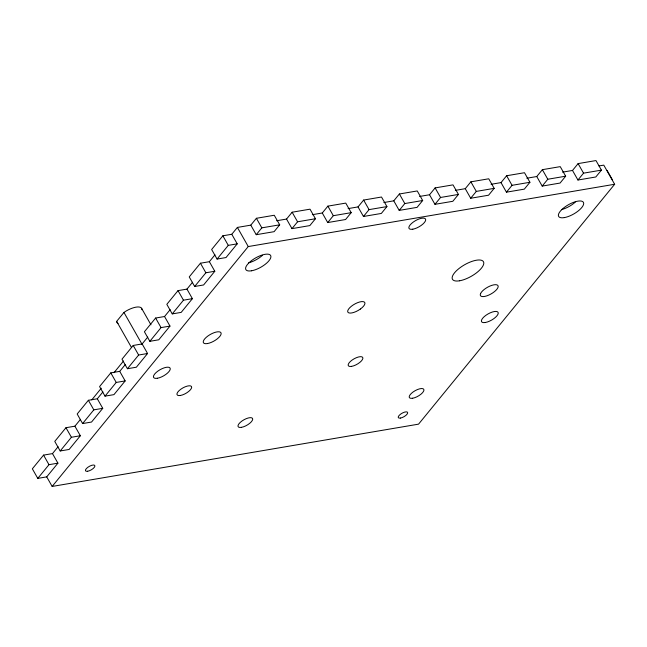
<?xml version="1.0" encoding="UTF-8"?>
<svg xmlns="http://www.w3.org/2000/svg" width="647" height="647" viewBox="0 0 647 647"><rect width="100%" height="100%" fill="white"/><g stroke="black" fill="none" stroke-linecap="round" stroke-linejoin="round"><path stroke-width="0.97" d="M118.053 323.419A14.242 5.33 -29.6 0 1 116.905 322.489L116.654 321.373L123.949 312.444L126.408 310.859A14.242 5.33 -29.6 0 1 141.887 309.695M52.496 453.604L43.559 455.116L32.35 468.824L37.785 478.392L46.721 476.871L57.923 463.163L52.496 453.604L58.093 446.745M74.906 426.187L65.97 427.707L54.76 441.416L60.195 450.975L69.132 449.455L80.341 435.754L74.906 426.187L80.503 419.329M97.317 398.77L88.38 400.291L77.171 413.999L82.606 423.559L91.542 422.046L102.752 408.338L97.317 398.77L102.922 391.912M119.727 371.354L110.791 372.874L99.581 386.582L105.016 396.15L113.953 394.63L125.162 380.921L119.727 371.354L125.332 364.504M142.138 343.937L133.201 345.458L121.992 359.166L127.427 368.733L136.363 367.213L147.573 353.505L142.138 343.937L147.742 337.087M164.548 316.52L155.612 318.041L144.41 331.749L149.845 341.317L158.774 339.796L169.983 326.088L164.548 316.52L170.153 309.67M186.959 289.112L178.022 290.624L166.821 304.333L172.256 313.9L181.192 312.38L192.394 298.671L186.959 289.112L192.563 282.254M209.369 261.695L200.433 263.216L189.231 276.916L194.666 286.484L203.603 284.963L214.804 271.255L209.369 261.695L214.974 254.837M231.788 234.279L222.851 235.799L211.642 249.507L217.077 259.067L226.013 257.555L237.214 243.846L231.788 234.279L237.384 227.42L250.793 225.148L256.398 218.29L274.263 215.257L279.698 224.816L274.102 231.675L256.228 234.707L250.793 225.148M91.761 399.87L101.28 388.224M113.969 372.704L123.488 361.066M37.785 478.392L48.986 464.683L57.923 463.163M60.195 450.975L71.405 437.267L80.341 435.754M82.606 423.559L93.815 409.858L102.752 408.338M105.016 396.15L116.225 382.442L125.162 380.921M127.427 368.733L138.636 355.025L147.573 353.505M149.845 341.317L161.046 327.608L169.983 326.088M172.256 313.9L183.457 300.192L192.394 298.671M194.666 286.484L205.867 272.775L214.804 271.255M217.077 259.067L228.278 245.359L237.214 243.846M256.228 234.707L261.825 227.857L279.698 224.816M46.721 476.871L52.156 486.439L248.254 246.556L614.65 184.266L603.78 165.139L598.993 165.947M286.54 219.066L292.137 212.216L310.01 209.175L315.445 218.743L309.84 225.593L291.975 228.634L286.54 219.066L276.609 220.756M291.975 228.634L297.571 221.784L315.445 218.743M322.287 212.992L327.883 206.134L345.757 203.101L351.192 212.661L345.587 219.519L327.714 222.56L322.287 212.992L312.355 214.683M327.714 222.56L333.318 215.702L351.192 212.661M358.026 206.911L363.63 200.06L381.504 197.02L386.938 206.587L381.334 213.445L363.46 216.478L358.026 206.911L348.102 208.601M363.46 216.478L369.065 209.628L386.938 206.587M393.772 200.837L399.377 193.987L417.25 190.946L422.685 200.513L417.08 207.363L399.207 210.404L393.772 200.837L383.849 202.527M399.207 210.404L404.812 203.546L422.685 200.513M429.519 194.763L435.124 187.905L452.997 184.872L458.432 194.432L452.827 201.29L434.954 204.323L429.519 194.763L419.588 196.445M434.954 204.323L440.558 197.472L458.432 194.432M465.266 188.681L470.87 181.831L488.744 178.79L494.179 188.358L488.574 195.208L470.701 198.249L465.266 188.681L455.334 190.372M470.701 198.249L476.305 191.399L494.179 188.358M501.013 182.608L506.617 175.749L524.491 172.717L529.925 182.284L524.321 189.134L506.447 192.175L501.013 182.608L491.081 184.298M506.447 192.175L512.052 185.317L529.925 182.284M536.759 176.534L542.364 169.676L560.237 166.635L565.672 176.202L560.067 183.061L542.194 186.093L536.759 176.534L526.828 178.216M542.194 186.093L547.799 179.243L565.672 176.202M572.506 170.452L578.111 163.602L595.984 160.561L601.411 170.129L595.814 176.979L577.941 180.02L572.506 170.452L562.575 172.142M577.941 180.02L583.537 173.161L601.411 170.129M614.65 184.266L418.552 424.149L52.156 486.439M607.112 170.468L612.547 180.036M578.111 163.602L583.537 173.161M542.364 169.676L547.799 179.243M506.617 175.749L512.052 185.317M470.87 181.831L476.305 191.399M435.124 187.905L440.558 197.472M399.377 193.987L404.812 203.546M363.63 200.06L369.065 209.628M327.883 206.134L333.318 215.702M292.137 212.216L297.571 221.784M256.398 218.29L261.825 227.857M237.384 227.42L248.254 246.556M222.851 235.799L228.278 245.359M200.433 263.216L205.867 272.775M178.022 290.624L183.457 300.192M155.612 318.041L161.046 327.608M141.572 308.279L150.961 324.802M123.949 312.444L142.227 344.616M133.201 345.458L138.636 355.025M116.654 321.373L131.47 347.455M110.791 372.874L116.225 382.442M88.38 400.291L93.815 409.858M65.97 427.707L71.405 437.267M43.559 455.116L48.986 464.683M262.528 255.274A14.242 5.33 -29.6 0 1 248.642 262.819M575.304 202.099A14.242 5.33 -29.6 0 1 561.418 209.652M480.648 293.398L480.26 294.668A10.085 3.777 -29.6 0 0 492.715 292.921A10.085 3.777 -29.6 0 0 495.23 284.68A10.085 3.777 -29.6 0 0 480.648 293.398M360.355 309.064L358.244 310.423A9.729 3.647 -29.6 0 1 347.851 310.423A9.729 3.647 -29.6 0 1 361.519 301.623A9.729 3.647 -29.6 0 1 360.355 309.064M207.428 343.557A10.085 3.777 -29.6 0 0 221.153 333.706A10.085 3.777 -29.6 0 0 207.994 335.939A10.085 3.777 -29.6 0 0 207.428 343.557M400.428 418.083A5.338 1.998 -29.6 0 0 407.691 412.867A5.338 1.998 -29.6 0 0 400.728 414.048A5.338 1.998 -29.6 0 0 400.428 418.083M87.644 471.259A5.338 1.998 -29.6 0 0 94.915 466.042A5.338 1.998 -29.6 0 0 87.943 467.223A5.338 1.998 -29.6 0 0 87.644 471.259M180.376 395.479A8.306 3.114 -29.6 0 0 191.674 387.359A8.306 3.114 -29.6 0 0 180.845 389.203A8.306 3.114 -29.6 0 0 180.376 395.479M241.42 427.352A8.306 3.114 -29.6 0 0 252.718 419.24A8.306 3.114 -29.6 0 0 241.889 421.076A8.306 3.114 -29.6 0 0 241.42 427.352M351.596 366.372A8.306 3.114 -29.6 0 0 362.902 358.252A8.306 3.114 -29.6 0 0 352.065 360.096A8.306 3.114 -29.6 0 0 351.596 366.372M412.64 398.245A8.306 3.114 -29.6 0 0 423.947 390.125A8.306 3.114 -29.6 0 0 413.109 391.969A8.306 3.114 -29.6 0 0 412.64 398.245M485.331 322.505A9.495 3.558 -29.6 0 0 498.247 313.229A9.495 3.558 -29.6 0 0 485.857 315.34A9.495 3.558 -29.6 0 0 485.331 322.505M157.358 378.26A9.495 3.558 -29.6 0 0 170.274 368.984A9.495 3.558 -29.6 0 0 157.892 371.095A9.495 3.558 -29.6 0 0 157.358 378.26M412.786 229.208A9.495 3.558 -29.6 0 0 425.702 219.931A9.495 3.558 -29.6 0 0 413.32 222.034A9.495 3.558 -29.6 0 0 412.786 229.208M251.529 270.786A14.242 5.33 -29.6 0 0 270.907 256.867A14.242 5.33 -29.6 0 0 252.33 260.021A14.242 5.33 -29.6 0 0 251.529 270.786M564.305 217.61A14.242 5.33 -29.6 0 0 583.683 203.692A14.242 5.33 -29.6 0 0 565.106 206.854A14.242 5.33 -29.6 0 0 564.305 217.61M459.572 280.79A17.801 6.664 -29.6 0 0 483.786 263.394A17.801 6.664 -29.6 0 0 460.567 267.34A17.801 6.664 -29.6 0 0 459.572 280.79"/></g></svg>
